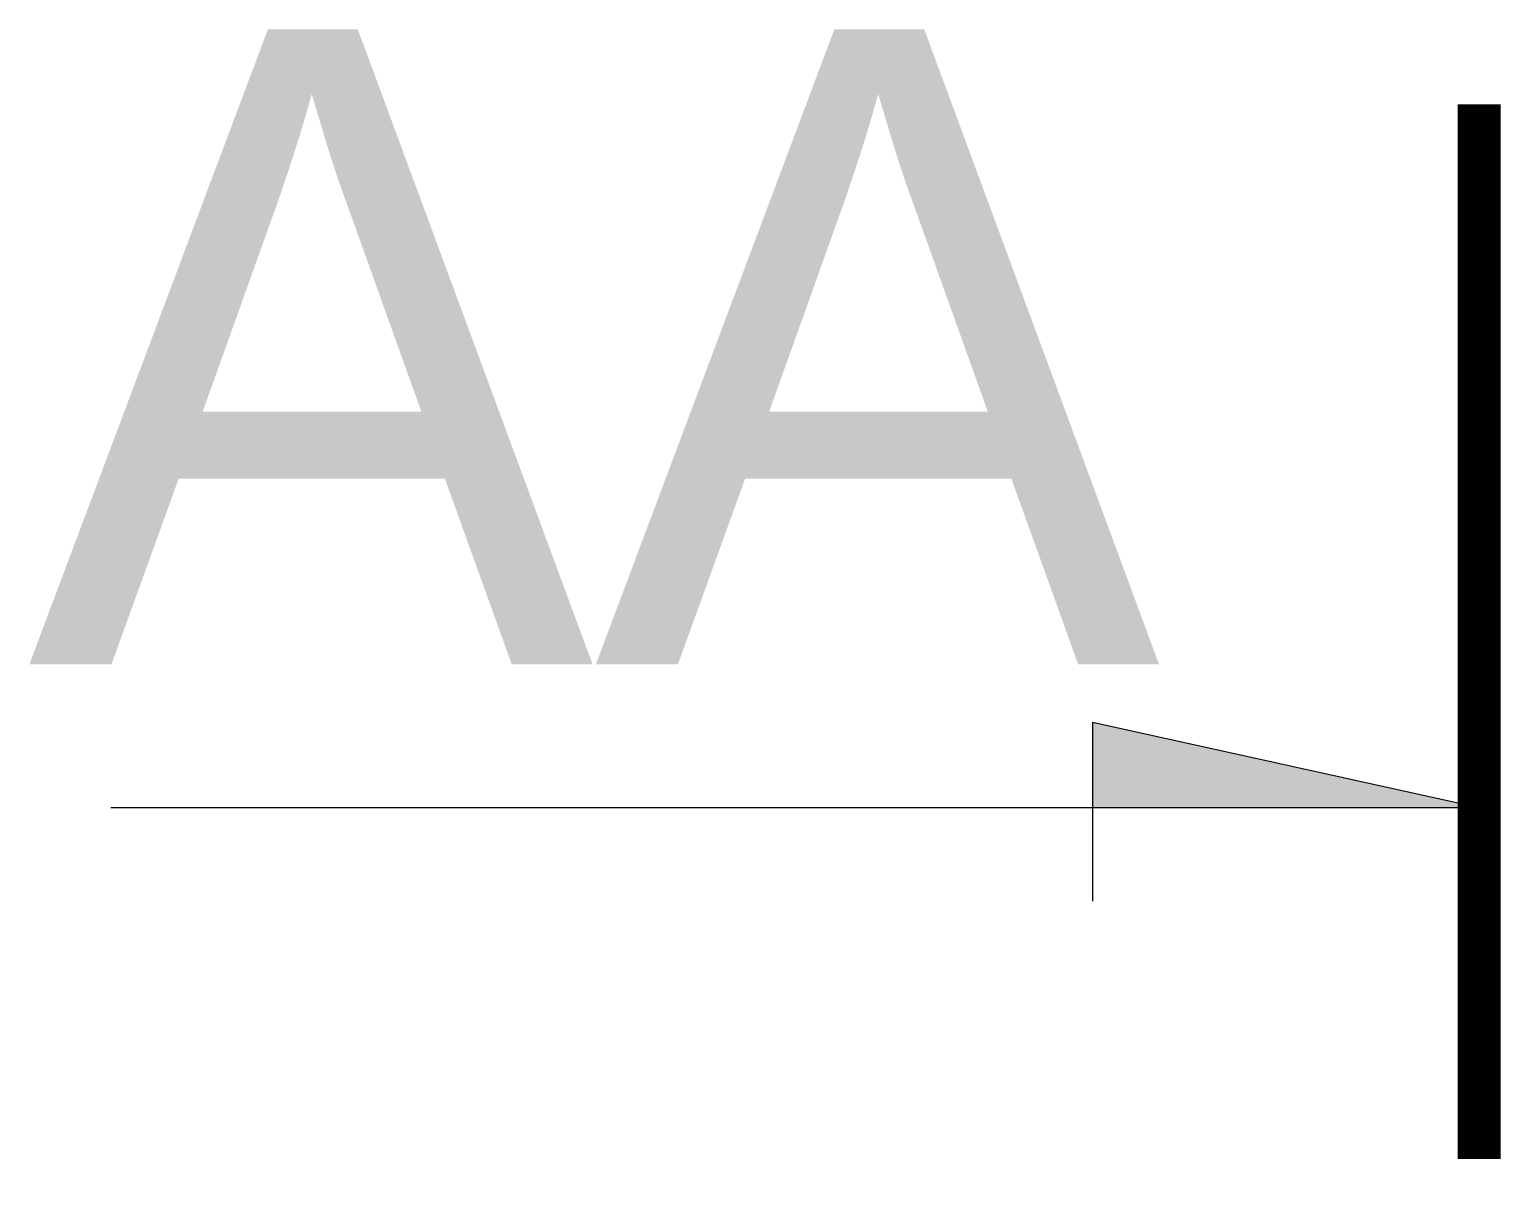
# Model space of a CAD drawing. Extents: x -1537.13 to -1531.34, y 652.83 to 657.36.
import ezdxf
from ezdxf.enums import TextEntityAlignment as Align

# ---------------------------------------------------------------- set-up
doc = ezdxf.new("R2010")
doc.units = 0
doc.header["$LTSCALE"] = 10
doc.header["$MEASUREMENT"] = 0
doc.layers.get('0').update_dxf_attribs({"linetype": 'CONTINUOUS'})
doc.styles.add('5', font='vtimesn.TTF', dxfattribs={"height": 4})

msp = doc.modelspace()

# ---------------------------------------------------------------- linework, layer by layer
for p, q in [((-1532.9433, 654.629), (-1532.9433, 653.9249)), ((-1531.4215, 654.2924), (-1532.9433, 654.629)), ((-1531.4215, 654.2924), (-1536.8074, 654.2924))]:
    msp.add_line(p, q)
at = {"const_width": 0.1688}
msp.add_lwpolyline([(-1531.4215, 657.0631), (-1531.4215, 652.9096)], dxfattribs=at)
msp.add_solid([(-1531.4215, 654.2924), (-1532.9433, 654.629), (-1532.9433, 654.2924)])

# ---------------------------------------------------------------- texts
at = {"style": '5'}
msp.add_attdef('AA', text='A', height=2.5, dxfattribs=at).set_placement((-1534.905, 654.1083), align=Align.BOTTOM_CENTER)

doc.saveas('drawing.dxf')
